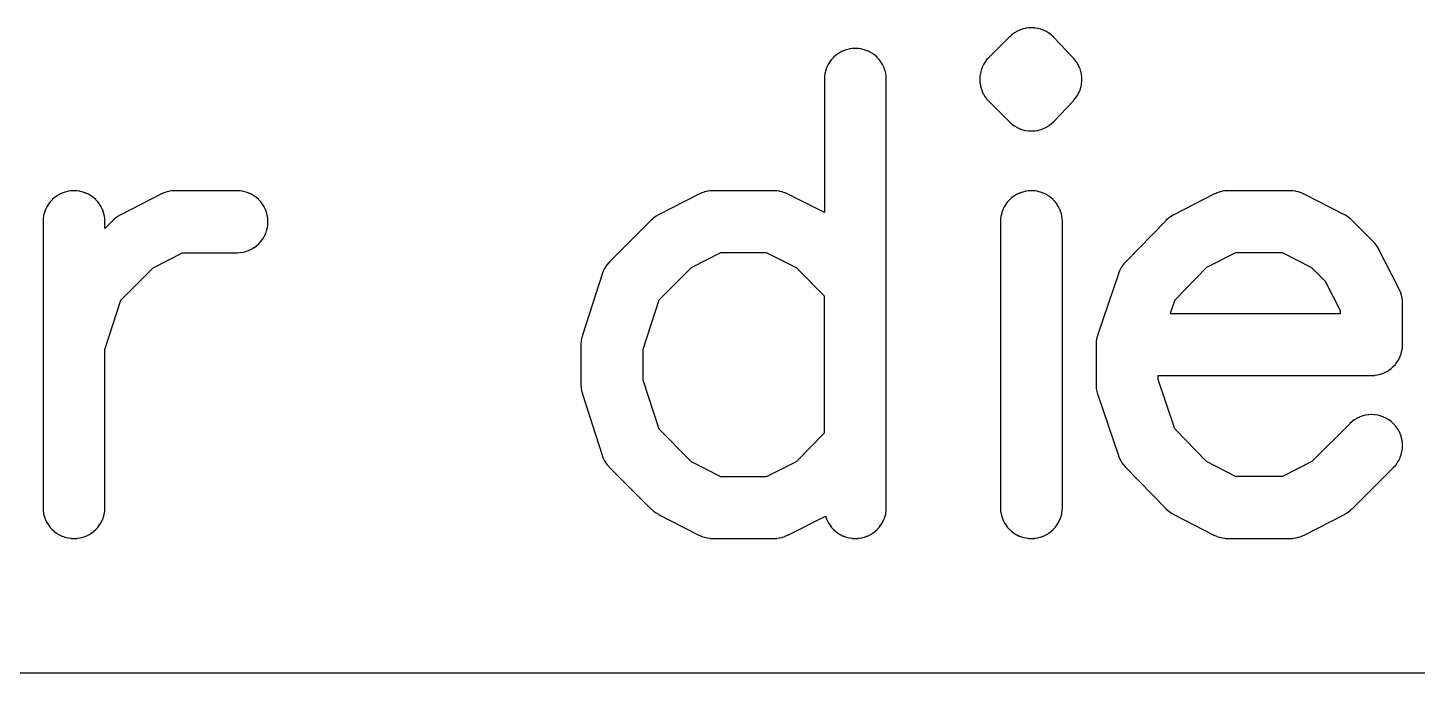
# Model space of a CAD drawing. Header units: inches. Extents: x -0.5 to 10, y -2.4 to 3.9.
# Drawn here: x 2.1384 to 2.2663, y -1.9484 to -1.8889 of the extents above; entities that cross this region are included whole.
import ezdxf

# ---------------------------------------------------------------- set-up
doc = ezdxf.new("R2010")
doc.units = ezdxf.units.IN

msp = doc.modelspace()

# ---------------------------------------------------------------- linework, layer by layer
for points in [[(2.226875, -1.891695), (2.226875, -1.891695), (2.226868, -1.891703), (2.226713, -1.891873), (2.226698, -1.89189), (2.226682, -1.891911), (2.226544, -1.892097), (2.226532, -1.892114), (2.226517, -1.892137), (2.226399, -1.892335), (2.226387, -1.892356), (2.226375, -1.892378), (2.226277, -1.892587), (2.226267, -1.892608), (2.226258, -1.892632), (2.22618, -1.892849), (2.226173, -1.89287), (2.226166, -1.892896), (2.22611, -1.89312), (2.226104, -1.893145), (2.226101, -1.893168), (2.226067, -1.893396), (2.226064, -1.893419), (2.226062, -1.893445), (2.226051, -1.893675), (2.22605, -1.8937), (2.226051, -1.893725), (2.226062, -1.893955), (2.226064, -1.893981), (2.226067, -1.894004), (2.226101, -1.894232), (2.226104, -1.894255), (2.22611, -1.89428), (2.226166, -1.894504), (2.226173, -1.89453), (2.22618, -1.894551), (2.226258, -1.894768), (2.226267, -1.894792), (2.226277, -1.894813), (2.226375, -1.895022), (2.226387, -1.895044), (2.226399, -1.895065), (2.226517, -1.895263), (2.226532, -1.895286), (2.226544, -1.895303), (2.226682, -1.895489), (2.226698, -1.89551), (2.226713, -1.895527), (2.226868, -1.895697), (2.226875, -1.895705), (2.226885, -1.895715), (2.228785, -1.897615), (2.228795, -1.897625), (2.228803, -1.897632), (2.228977, -1.89779), (2.228996, -1.897806), (2.229015, -1.897821), (2.229204, -1.897961), (2.229225, -1.897975), (2.229246, -1.897988), (2.229447, -1.898108), (2.229467, -1.898119), (2.229492, -1.898131), (2.229704, -1.89823), (2.229729, -1.898241), (2.229751, -1.898249), (2.229972, -1.898327), (2.229997, -1.898334), (2.229997, -1.898334), (2.23002, -1.898341), (2.230248, -1.898395), (2.230275, -1.898401), (2.230297, -1.898405), (2.230529, -1.898437), (2.230557, -1.89844), (2.230557, -1.89844), (2.230579, -1.898441), (2.230814, -1.898449), (2.230842, -1.89845), (2.230842, -1.89845), (2.230863, -1.898449), (2.231098, -1.898434), (2.231126, -1.898431), (2.231147, -1.898428), (2.231379, -1.89839), (2.231402, -1.898386), (2.231402, -1.898386), (2.231427, -1.89838), (2.231654, -1.898319), (2.231674, -1.898313), (2.231701, -1.898303), (2.231921, -1.89822), (2.231942, -1.898211), (2.231942, -1.898211), (2.231966, -1.8982), (2.232176, -1.898095), (2.232198, -1.898083), (2.23222, -1.898071), (2.232418, -1.897945), (2.232443, -1.897929), (2.232459, -1.897917), (2.232644, -1.897772), (2.232664, -1.897756), (2.232682, -1.89774), (2.232851, -1.897578), (2.232855, -1.897575), (2.232869, -1.89756), (2.234669, -1.89566), (2.234684, -1.895644), (2.234686, -1.895641), (2.23484, -1.895461), (2.234856, -1.895442), (2.234856, -1.895442), (2.234871, -1.895421), (2.235007, -1.895226), (2.235018, -1.895209), (2.235018, -1.895209), (2.235033, -1.895183), (2.235148, -1.894975), (2.235159, -1.894954), (2.235159, -1.894954), (2.235171, -1.89493), (2.235264, -1.894711), (2.235274, -1.894687), (2.235274, -1.894687), (2.235282, -1.894664), (2.235352, -1.894437), (2.23536, -1.894411), (2.23536, -1.894411), (2.235365, -1.894388), (2.235413, -1.894156), (2.235417, -1.894129), (2.235417, -1.894129), (2.23542, -1.894106), (2.235444, -1.893869), (2.235446, -1.893843), (2.235446, -1.893843), (2.235447, -1.893819), (2.235447, -1.893581), (2.235446, -1.893557), (2.235446, -1.893557), (2.235444, -1.893531), (2.23542, -1.893294), (2.235417, -1.893271), (2.235417, -1.893271), (2.235413, -1.893244), (2.235365, -1.893012), (2.23536, -1.892989), (2.23536, -1.892989), (2.235352, -1.892963), (2.235282, -1.892736), (2.235274, -1.892713), (2.235274, -1.892713), (2.235264, -1.892689), (2.235171, -1.89247), (2.235159, -1.892446), (2.235159, -1.892446), (2.235148, -1.892425), (2.235033, -1.892217), (2.235018, -1.892191), (2.235018, -1.892191), (2.235007, -1.892174), (2.234871, -1.891979), (2.234856, -1.891958), (2.234856, -1.891958), (2.23484, -1.891939), (2.234686, -1.891759), (2.234684, -1.891756), (2.234669, -1.89174), (2.232869, -1.88984), (2.232855, -1.889825), (2.232851, -1.889822), (2.232682, -1.88966), (2.232664, -1.889644), (2.232644, -1.889628), (2.232459, -1.889483), (2.232443, -1.889471), (2.232418, -1.889455), (2.23222, -1.889329), (2.232198, -1.889317), (2.232176, -1.889305), (2.231966, -1.8892), (2.231942, -1.889189), (2.231942, -1.889189), (2.231921, -1.88918), (2.231701, -1.889097), (2.231674, -1.889087), (2.231654, -1.889081), (2.231427, -1.88902), (2.231402, -1.889014), (2.231402, -1.889014), (2.231379, -1.88901), (2.231147, -1.888972), (2.231126, -1.888969), (2.231098, -1.888966), (2.230863, -1.888951), (2.230842, -1.88895), (2.230842, -1.88895), (2.230814, -1.888951), (2.230579, -1.888959), (2.230557, -1.88896), (2.230557, -1.88896), (2.230529, -1.888963), (2.230297, -1.888995), (2.230275, -1.888999), (2.230248, -1.889005), (2.23002, -1.889059), (2.229997, -1.889066), (2.229997, -1.889066), (2.229972, -1.889073), (2.229751, -1.889151), (2.229729, -1.889159), (2.229704, -1.88917), (2.229492, -1.889269), (2.229467, -1.889281), (2.229447, -1.889292), (2.229246, -1.889412), (2.229225, -1.889425), (2.229204, -1.889439), (2.229015, -1.889579), (2.228996, -1.889594), (2.228977, -1.88961), (2.228803, -1.889768), (2.228795, -1.889775), (2.228785, -1.889785), (2.226885, -1.891685)], [(2.21175, -1.905939), (2.208375, -1.904251), (2.208366, -1.904247), (2.208354, -1.904241), (2.208154, -1.904153), (2.208136, -1.904145), (2.208111, -1.904136), (2.207905, -1.904066), (2.207886, -1.90406), (2.20786, -1.904054), (2.207648, -1.904004), (2.207625, -1.903999), (2.207603, -1.903995), (2.207387, -1.903965), (2.207366, -1.903962), (2.207341, -1.903961), (2.207123, -1.903951), (2.207111, -1.90395), (2.2071, -1.90395), (2.2015, -1.90395), (2.201489, -1.90395), (2.201476, -1.903951), (2.201254, -1.903961), (2.20123, -1.903963), (2.201206, -1.903966), (2.200986, -1.903997), (2.200962, -1.904001), (2.200939, -1.904006), (2.200723, -1.904059), (2.200703, -1.904064), (2.200677, -1.904072), (2.200466, -1.904145), (2.200442, -1.904154), (2.200422, -1.904162), (2.200219, -1.904254), (2.200216, -1.904256), (2.200198, -1.904265), (2.196498, -1.906165), (2.196484, -1.906172), (2.196475, -1.906177), (2.196265, -1.906299), (2.196242, -1.906314), (2.196242, -1.906314), (2.196221, -1.906328), (2.196025, -1.906471), (2.196006, -1.906485), (2.196006, -1.906485), (2.195984, -1.906504), (2.195804, -1.906667), (2.1958, -1.906671), (2.195785, -1.906685), (2.191985, -1.910485), (2.191969, -1.910501), (2.191968, -1.910502), (2.191818, -1.910667), (2.191805, -1.910683), (2.191788, -1.910703), (2.191655, -1.910882), (2.191641, -1.910901), (2.191628, -1.910921), (2.191512, -1.911111), (2.191499, -1.911133), (2.191489, -1.911153), (2.191391, -1.911353), (2.191383, -1.911372), (2.191373, -1.911397), (2.191295, -1.911605), (2.191292, -1.911613), (2.191287, -1.911628), (2.189487, -1.917228), (2.189485, -1.917235), (2.189479, -1.917253), (2.189417, -1.917488), (2.189411, -1.917514), (2.189411, -1.917514), (2.189406, -1.917539), (2.189369, -1.917779), (2.189365, -1.917804), (2.189365, -1.917804), (2.189363, -1.917831), (2.189351, -1.918074), (2.18935, -1.91809), (2.18935, -1.9181), (2.18935, -1.9218), (2.18935, -1.92181), (2.189351, -1.921826), (2.189363, -1.922069), (2.189365, -1.922096), (2.189365, -1.922096), (2.189369, -1.922121), (2.189406, -1.922361), (2.189411, -1.922386), (2.189411, -1.922386), (2.189417, -1.922412), (2.189479, -1.922647), (2.189485, -1.922665), (2.189487, -1.922672), (2.191287, -1.928272), (2.191292, -1.928287), (2.191295, -1.928295), (2.191373, -1.928503), (2.191383, -1.928528), (2.191391, -1.928547), (2.191489, -1.928747), (2.191499, -1.928767), (2.191512, -1.928789), (2.191628, -1.928979), (2.191641, -1.928999), (2.191655, -1.929018), (2.191788, -1.929197), (2.191805, -1.929217), (2.191818, -1.929233), (2.191968, -1.929398), (2.191969, -1.929399), (2.191985, -1.929415), (2.195785, -1.933215), (2.1958, -1.933229), (2.195804, -1.933233), (2.195984, -1.933396), (2.196006, -1.933415), (2.196006, -1.933415), (2.196025, -1.933429), (2.196221, -1.933572), (2.196242, -1.933586), (2.196242, -1.933586), (2.196265, -1.933601), (2.196475, -1.933723), (2.196484, -1.933728), (2.196498, -1.933735), (2.200198, -1.935635), (2.200216, -1.935644), (2.200219, -1.935646), (2.200422, -1.935738), (2.200442, -1.935746), (2.200466, -1.935755), (2.200677, -1.935828), (2.200703, -1.935836), (2.200723, -1.935841), (2.200939, -1.935894), (2.200962, -1.935899), (2.200986, -1.935903), (2.201206, -1.935934), (2.20123, -1.935937), (2.201254, -1.935939), (2.201476, -1.935949), (2.201489, -1.93595), (2.2015, -1.93595), (2.2071, -1.93595), (2.207111, -1.93595), (2.207123, -1.935949), (2.207341, -1.935939), (2.207366, -1.935938), (2.207387, -1.935935), (2.207603, -1.935905), (2.207625, -1.935901), (2.207648, -1.935896), (2.20786, -1.935846), (2.207886, -1.93584), (2.207905, -1.935834), (2.208111, -1.935764), (2.208136, -1.935755), (2.208154, -1.935747), (2.208354, -1.935659), (2.208366, -1.935653), (2.208375, -1.935649), (2.211866, -1.933903), (2.211866, -1.933904), (2.211873, -1.93393), (2.21188, -1.933951), (2.211958, -1.934168), (2.211967, -1.934192), (2.211977, -1.934213), (2.212075, -1.934422), (2.212087, -1.934444), (2.212099, -1.934465), (2.212217, -1.934663), (2.212232, -1.934686), (2.212244, -1.934703), (2.212382, -1.934889), (2.212398, -1.93491), (2.212413, -1.934927), (2.212568, -1.935097), (2.212585, -1.935115), (2.212603, -1.935132), (2.212773, -1.935287), (2.21279, -1.935302), (2.212811, -1.935318), (2.212997, -1.935456), (2.213014, -1.935468), (2.213037, -1.935483), (2.213235, -1.935601), (2.213256, -1.935613), (2.213278, -1.935625), (2.213487, -1.935723), (2.213508, -1.935733), (2.213532, -1.935742), (2.213749, -1.93582), (2.21377, -1.935827), (2.213796, -1.935834), (2.21402, -1.93589), (2.214045, -1.935896), (2.214068, -1.935899), (2.214296, -1.935933), (2.214319, -1.935936), (2.214345, -1.935938), (2.214575, -1.935949), (2.2146, -1.93595), (2.214625, -1.935949), (2.214855, -1.935938), (2.214881, -1.935936), (2.214904, -1.935933), (2.215132, -1.935899), (2.215155, -1.935896), (2.21518, -1.93589), (2.215404, -1.935834), (2.21543, -1.935827), (2.215451, -1.93582), (2.215668, -1.935742), (2.215692, -1.935733), (2.215713, -1.935723), (2.215922, -1.935625), (2.215944, -1.935613), (2.215965, -1.935601), (2.216163, -1.935483), (2.216186, -1.935468), (2.216203, -1.935456), (2.216389, -1.935318), (2.21641, -1.935302), (2.216427, -1.935287), (2.216597, -1.935132), (2.216615, -1.935115), (2.216632, -1.935097), (2.216787, -1.934927), (2.216802, -1.93491), (2.216818, -1.934889), (2.216956, -1.934703), (2.216968, -1.934686), (2.216983, -1.934663), (2.217101, -1.934465), (2.217113, -1.934444), (2.217125, -1.934422), (2.217223, -1.934213), (2.217233, -1.934192), (2.217242, -1.934168), (2.21732, -1.933951), (2.217327, -1.93393), (2.217334, -1.933904), (2.21739, -1.93368), (2.217396, -1.933655), (2.217399, -1.933632), (2.217433, -1.933404), (2.217436, -1.933381), (2.217438, -1.933355), (2.217449, -1.933125), (2.21745, -1.93311), (2.21745, -1.9331), (2.21745, -1.8937), (2.21745, -1.89369), (2.217449, -1.893675), (2.217438, -1.893445), (2.217436, -1.893419), (2.217433, -1.893396), (2.217399, -1.893168), (2.217396, -1.893145), (2.21739, -1.89312), (2.217334, -1.892896), (2.217327, -1.89287), (2.21732, -1.892849), (2.217242, -1.892632), (2.217233, -1.892608), (2.217223, -1.892587), (2.217125, -1.892378), (2.217113, -1.892356), (2.217101, -1.892335), (2.216983, -1.892137), (2.216968, -1.892114), (2.216956, -1.892097), (2.216818, -1.891911), (2.216802, -1.89189), (2.216787, -1.891873), (2.216632, -1.891703), (2.216615, -1.891685), (2.216597, -1.891668), (2.216427, -1.891513), (2.21641, -1.891498), (2.216389, -1.891482), (2.216203, -1.891344), (2.216186, -1.891332), (2.216163, -1.891317), (2.215965, -1.891199), (2.215944, -1.891187), (2.215922, -1.891175), (2.215713, -1.891077), (2.215692, -1.891067), (2.215668, -1.891058), (2.215451, -1.89098), (2.21543, -1.890973), (2.215404, -1.890966), (2.21518, -1.89091), (2.215155, -1.890904), (2.215132, -1.890901), (2.214904, -1.890867), (2.214881, -1.890864), (2.214855, -1.890862), (2.214625, -1.890851), (2.2146, -1.89085), (2.214575, -1.890851), (2.214345, -1.890862), (2.214319, -1.890864), (2.214296, -1.890867), (2.214068, -1.890901), (2.214045, -1.890904), (2.21402, -1.89091), (2.213796, -1.890966), (2.21377, -1.890973), (2.213749, -1.89098), (2.213532, -1.891058), (2.213508, -1.891067), (2.213487, -1.891077), (2.213278, -1.891175), (2.213256, -1.891187), (2.213235, -1.891199), (2.213037, -1.891317), (2.213014, -1.891332), (2.212997, -1.891344), (2.212811, -1.891482), (2.21279, -1.891498), (2.212773, -1.891513), (2.212603, -1.891668), (2.212585, -1.891685), (2.212568, -1.891703), (2.212413, -1.891873), (2.212398, -1.89189), (2.212382, -1.891911), (2.212244, -1.892097), (2.212232, -1.892114), (2.212217, -1.892137), (2.212099, -1.892335), (2.212087, -1.892356), (2.212075, -1.892378), (2.211977, -1.892587), (2.211967, -1.892608), (2.211958, -1.892632), (2.21188, -1.892849), (2.211873, -1.89287), (2.211866, -1.892896), (2.21181, -1.89312), (2.211804, -1.893145), (2.211801, -1.893168), (2.211767, -1.893396), (2.211764, -1.893419), (2.211762, -1.893445), (2.211751, -1.893675), (2.21175, -1.89369), (2.21175, -1.8937)], [(2.14555, -1.918547), (2.147002, -1.914028), (2.149999, -1.911031), (2.152689, -1.90965), (2.1577, -1.90965), (2.15771, -1.90965), (2.157725, -1.909649), (2.157955, -1.909638), (2.157981, -1.909636), (2.158004, -1.909633), (2.158232, -1.909599), (2.158255, -1.909596), (2.15828, -1.90959), (2.158504, -1.909534), (2.15853, -1.909527), (2.158551, -1.90952), (2.158768, -1.909442), (2.158792, -1.909433), (2.158813, -1.909423), (2.159022, -1.909325), (2.159044, -1.909313), (2.159065, -1.909301), (2.159263, -1.909183), (2.159286, -1.909168), (2.159303, -1.909156), (2.159489, -1.909018), (2.15951, -1.909002), (2.159527, -1.908987), (2.159697, -1.908832), (2.159715, -1.908815), (2.159732, -1.908797), (2.159887, -1.908627), (2.159902, -1.90861), (2.159918, -1.908589), (2.160056, -1.908403), (2.160068, -1.908386), (2.160083, -1.908363), (2.160201, -1.908165), (2.160213, -1.908144), (2.160225, -1.908122), (2.160323, -1.907913), (2.160333, -1.907892), (2.160342, -1.907868), (2.16042, -1.907651), (2.160427, -1.90763), (2.160434, -1.907604), (2.16049, -1.90738), (2.160496, -1.907355), (2.160499, -1.907332), (2.160533, -1.907104), (2.160536, -1.907081), (2.160538, -1.907055), (2.160549, -1.906825), (2.16055, -1.9068), (2.160549, -1.906775), (2.160538, -1.906545), (2.160536, -1.906519), (2.160533, -1.906496), (2.160499, -1.906268), (2.160496, -1.906245), (2.16049, -1.90622), (2.160434, -1.905996), (2.160427, -1.90597), (2.16042, -1.905949), (2.160342, -1.905732), (2.160333, -1.905708), (2.160323, -1.905687), (2.160225, -1.905478), (2.160213, -1.905456), (2.160201, -1.905435), (2.160083, -1.905237), (2.160068, -1.905214), (2.160056, -1.905197), (2.159918, -1.905011), (2.159902, -1.90499), (2.159887, -1.904973), (2.159732, -1.904803), (2.159715, -1.904785), (2.159697, -1.904768), (2.159527, -1.904613), (2.15951, -1.904598), (2.159489, -1.904582), (2.159303, -1.904444), (2.159286, -1.904432), (2.159263, -1.904417), (2.159065, -1.904299), (2.159044, -1.904287), (2.159022, -1.904275), (2.158813, -1.904177), (2.158792, -1.904167), (2.158768, -1.904158), (2.158551, -1.90408), (2.15853, -1.904073), (2.158504, -1.904066), (2.15828, -1.90401), (2.158255, -1.904004), (2.158232, -1.904001), (2.158004, -1.903967), (2.157981, -1.903964), (2.157955, -1.903962), (2.157725, -1.903951), (2.15771, -1.90395), (2.1577, -1.90395), (2.152, -1.90395), (2.151989, -1.90395), (2.151976, -1.903951), (2.151754, -1.903961), (2.15173, -1.903963), (2.151706, -1.903966), (2.151486, -1.903997), (2.151462, -1.904001), (2.151439, -1.904006), (2.151223, -1.904059), (2.151203, -1.904064), (2.151177, -1.904072), (2.150966, -1.904145), (2.150942, -1.904154), (2.150922, -1.904162), (2.150719, -1.904254), (2.150716, -1.904256), (2.150698, -1.904265), (2.146998, -1.906165), (2.146984, -1.906172), (2.146975, -1.906177), (2.146765, -1.906299), (2.146742, -1.906314), (2.146742, -1.906314), (2.146721, -1.906328), (2.146525, -1.906471), (2.146506, -1.906485), (2.146506, -1.906485), (2.146484, -1.906504), (2.146304, -1.906667), (2.1463, -1.906671), (2.146285, -1.906685), (2.14555, -1.907419), (2.14555, -1.9068), (2.14555, -1.90679), (2.145549, -1.906775), (2.145538, -1.906545), (2.145536, -1.906519), (2.145533, -1.906496), (2.145499, -1.906268), (2.145496, -1.906245), (2.14549, -1.90622), (2.145434, -1.905996), (2.145427, -1.90597), (2.14542, -1.905949), (2.145342, -1.905732), (2.145333, -1.905708), (2.145323, -1.905687), (2.145225, -1.905478), (2.145213, -1.905456), (2.145201, -1.905435), (2.145083, -1.905237), (2.145068, -1.905214), (2.145056, -1.905197), (2.144918, -1.905011), (2.144902, -1.90499), (2.144887, -1.904973), (2.144732, -1.904803), (2.144715, -1.904785), (2.144697, -1.904768), (2.144527, -1.904613), (2.14451, -1.904598), (2.144489, -1.904582), (2.144303, -1.904444), (2.144286, -1.904432), (2.144263, -1.904417), (2.144065, -1.904299), (2.144044, -1.904287), (2.144022, -1.904275), (2.143813, -1.904177), (2.143792, -1.904167), (2.143768, -1.904158), (2.143551, -1.90408), (2.14353, -1.904073), (2.143504, -1.904066), (2.14328, -1.90401), (2.143255, -1.904004), (2.143232, -1.904001), (2.143004, -1.903967), (2.142981, -1.903964), (2.142955, -1.903962), (2.142725, -1.903951), (2.1427, -1.90395), (2.142675, -1.903951), (2.142445, -1.903962), (2.142419, -1.903964), (2.142396, -1.903967), (2.142168, -1.904001), (2.142145, -1.904004), (2.14212, -1.90401), (2.141896, -1.904066), (2.14187, -1.904073), (2.141849, -1.90408), (2.141632, -1.904158), (2.141608, -1.904167), (2.141587, -1.904177), (2.141378, -1.904275), (2.141356, -1.904287), (2.141335, -1.904299), (2.141137, -1.904417), (2.141114, -1.904432), (2.141097, -1.904444), (2.140911, -1.904582), (2.14089, -1.904598), (2.140873, -1.904613), (2.140703, -1.904768), (2.140685, -1.904785), (2.140668, -1.904803), (2.140513, -1.904973), (2.140498, -1.90499), (2.140482, -1.905011), (2.140344, -1.905197), (2.140332, -1.905214), (2.140317, -1.905237), (2.140199, -1.905435), (2.140187, -1.905456), (2.140175, -1.905478), (2.140077, -1.905687), (2.140067, -1.905708), (2.140058, -1.905732), (2.13998, -1.905949), (2.139973, -1.90597), (2.139966, -1.905996), (2.13991, -1.90622), (2.139904, -1.906245), (2.139901, -1.906268), (2.139867, -1.906496), (2.139864, -1.906519), (2.139862, -1.906545), (2.139851, -1.906775), (2.13985, -1.90679), (2.13985, -1.9068), (2.13985, -1.9331), (2.13985, -1.93311), (2.139851, -1.933125), (2.139862, -1.933355), (2.139864, -1.933381), (2.139867, -1.933404), (2.139901, -1.933632), (2.139904, -1.933655), (2.13991, -1.93368), (2.139966, -1.933904), (2.139973, -1.93393), (2.13998, -1.933951), (2.140058, -1.934168), (2.140067, -1.934192), (2.140077, -1.934213), (2.140175, -1.934422), (2.140187, -1.934444), (2.140199, -1.934465), (2.140317, -1.934663), (2.140332, -1.934686), (2.140344, -1.934703), (2.140482, -1.934889), (2.140498, -1.93491), (2.140513, -1.934927), (2.140668, -1.935097), (2.140685, -1.935115), (2.140703, -1.935132), (2.140873, -1.935287), (2.14089, -1.935302), (2.140911, -1.935318), (2.141097, -1.935456), (2.141114, -1.935468), (2.141137, -1.935483), (2.141335, -1.935601), (2.141356, -1.935613), (2.141378, -1.935625), (2.141587, -1.935723), (2.141608, -1.935733), (2.141632, -1.935742), (2.141849, -1.93582), (2.14187, -1.935827), (2.141896, -1.935834), (2.14212, -1.93589), (2.142145, -1.935896), (2.142168, -1.935899), (2.142396, -1.935933), (2.142419, -1.935936), (2.142445, -1.935938), (2.142675, -1.935949), (2.1427, -1.93595), (2.142725, -1.935949), (2.142955, -1.935938), (2.142981, -1.935936), (2.143004, -1.935933), (2.143232, -1.935899), (2.143255, -1.935896), (2.14328, -1.93589), (2.143504, -1.935834), (2.14353, -1.935827), (2.143551, -1.93582), (2.143768, -1.935742), (2.143792, -1.935733), (2.143813, -1.935723), (2.144022, -1.935625), (2.144044, -1.935613), (2.144065, -1.935601), (2.144263, -1.935483), (2.144286, -1.935468), (2.144303, -1.935456), (2.144489, -1.935318), (2.14451, -1.935302), (2.144527, -1.935287), (2.144697, -1.935132), (2.144715, -1.935115), (2.144732, -1.935097), (2.144887, -1.934927), (2.144902, -1.93491), (2.144918, -1.934889), (2.145056, -1.934703), (2.145068, -1.934686), (2.145083, -1.934663), (2.145201, -1.934465), (2.145213, -1.934444), (2.145225, -1.934422), (2.145323, -1.934213), (2.145333, -1.934192), (2.145342, -1.934168), (2.14542, -1.933951), (2.145427, -1.93393), (2.145434, -1.933904), (2.14549, -1.93368), (2.145496, -1.933655), (2.145499, -1.933632), (2.145533, -1.933404), (2.145536, -1.933381), (2.145538, -1.933355), (2.145549, -1.933125), (2.14555, -1.93311), (2.14555, -1.9331)], [(2.23365, -1.93311), (2.23365, -1.93311), (2.23365, -1.9331), (2.23365, -1.9068), (2.23365, -1.90679), (2.233649, -1.906775), (2.233638, -1.906545), (2.233636, -1.906519), (2.233633, -1.906496), (2.233599, -1.906268), (2.233596, -1.906245), (2.23359, -1.90622), (2.233534, -1.905996), (2.233527, -1.90597), (2.23352, -1.905949), (2.233442, -1.905732), (2.233433, -1.905708), (2.233423, -1.905687), (2.233325, -1.905478), (2.233313, -1.905456), (2.233301, -1.905435), (2.233183, -1.905237), (2.233168, -1.905214), (2.233156, -1.905197), (2.233018, -1.905011), (2.233002, -1.90499), (2.232987, -1.904973), (2.232832, -1.904803), (2.232815, -1.904785), (2.232797, -1.904768), (2.232627, -1.904613), (2.23261, -1.904598), (2.232589, -1.904582), (2.232403, -1.904444), (2.232386, -1.904432), (2.232363, -1.904417), (2.232165, -1.904299), (2.232144, -1.904287), (2.232122, -1.904275), (2.231913, -1.904177), (2.231892, -1.904167), (2.231868, -1.904158), (2.231651, -1.90408), (2.23163, -1.904073), (2.231604, -1.904066), (2.23138, -1.90401), (2.231355, -1.904004), (2.231332, -1.904001), (2.231104, -1.903967), (2.231081, -1.903964), (2.231055, -1.903962), (2.230825, -1.903951), (2.2308, -1.90395), (2.230775, -1.903951), (2.230545, -1.903962), (2.230519, -1.903964), (2.230496, -1.903967), (2.230268, -1.904001), (2.230245, -1.904004), (2.23022, -1.90401), (2.229996, -1.904066), (2.22997, -1.904073), (2.229949, -1.90408), (2.229732, -1.904158), (2.229708, -1.904167), (2.229687, -1.904177), (2.229478, -1.904275), (2.229456, -1.904287), (2.229435, -1.904299), (2.229237, -1.904417), (2.229214, -1.904432), (2.229197, -1.904444), (2.229011, -1.904582), (2.22899, -1.904598), (2.228973, -1.904613), (2.228803, -1.904768), (2.228785, -1.904785), (2.228768, -1.904803), (2.228613, -1.904973), (2.228598, -1.90499), (2.228582, -1.905011), (2.228444, -1.905197), (2.228432, -1.905214), (2.228417, -1.905237), (2.228299, -1.905435), (2.228287, -1.905456), (2.228275, -1.905478), (2.228177, -1.905687), (2.228167, -1.905708), (2.228158, -1.905732), (2.22808, -1.905949), (2.228073, -1.90597), (2.228066, -1.905996), (2.22801, -1.90622), (2.228004, -1.906245), (2.228001, -1.906268), (2.227967, -1.906496), (2.227964, -1.906519), (2.227962, -1.906545), (2.227951, -1.906775), (2.22795, -1.90679), (2.22795, -1.9068), (2.22795, -1.9331), (2.22795, -1.93311), (2.227951, -1.933125), (2.227962, -1.933355), (2.227964, -1.933381), (2.227967, -1.933404), (2.228001, -1.933632), (2.228004, -1.933655), (2.22801, -1.93368), (2.228066, -1.933904), (2.228073, -1.93393), (2.22808, -1.933951), (2.228158, -1.934168), (2.228167, -1.934192), (2.228177, -1.934213), (2.228275, -1.934422), (2.228287, -1.934444), (2.228299, -1.934465), (2.228417, -1.934663), (2.228432, -1.934686), (2.228444, -1.934703), (2.228582, -1.934889), (2.228598, -1.93491), (2.228613, -1.934927), (2.228768, -1.935097), (2.228785, -1.935115), (2.228803, -1.935132), (2.228973, -1.935287), (2.22899, -1.935302), (2.229011, -1.935318), (2.229197, -1.935456), (2.229214, -1.935468), (2.229237, -1.935483), (2.229435, -1.935601), (2.229456, -1.935613), (2.229478, -1.935625), (2.229687, -1.935723), (2.229708, -1.935733), (2.229732, -1.935742), (2.229949, -1.93582), (2.22997, -1.935827), (2.229996, -1.935834), (2.23022, -1.93589), (2.230245, -1.935896), (2.230268, -1.935899), (2.230496, -1.935933), (2.230519, -1.935936), (2.230545, -1.935938), (2.230775, -1.935949), (2.2308, -1.93595), (2.230825, -1.935949), (2.231055, -1.935938), (2.231081, -1.935936), (2.231104, -1.935933), (2.231332, -1.935899), (2.231355, -1.935896), (2.23138, -1.93589), (2.231604, -1.935834), (2.23163, -1.935827), (2.231651, -1.93582), (2.231868, -1.935742), (2.231892, -1.935733), (2.231913, -1.935723), (2.232122, -1.935625), (2.232144, -1.935613), (2.232165, -1.935601), (2.232363, -1.935483), (2.232386, -1.935468), (2.232403, -1.935456), (2.232589, -1.935318), (2.23261, -1.935302), (2.232627, -1.935287), (2.232797, -1.935132), (2.232815, -1.935115), (2.232832, -1.935097), (2.232987, -1.934927), (2.233002, -1.93491), (2.233018, -1.934889), (2.233156, -1.934703), (2.233168, -1.934686), (2.233183, -1.934663), (2.233301, -1.934465), (2.233313, -1.934444), (2.233325, -1.934422), (2.233423, -1.934213), (2.233433, -1.934192), (2.233442, -1.934168), (2.23352, -1.933951), (2.233527, -1.93393), (2.233534, -1.933904), (2.23359, -1.93368), (2.233596, -1.933655), (2.233599, -1.933632), (2.233633, -1.933404), (2.233636, -1.933381), (2.233638, -1.933355), (2.233649, -1.933125)], [(2.23675, -1.91809), (2.23675, -1.91809), (2.23675, -1.9181), (2.23675, -1.9218), (2.23675, -1.921809), (2.236751, -1.921827), (2.236765, -1.922083), (2.236767, -1.92211), (2.236767, -1.92211), (2.236771, -1.922137), (2.236812, -1.92239), (2.236818, -1.922419), (2.236818, -1.922419), (2.236824, -1.922443), (2.236893, -1.92269), (2.236897, -1.922702), (2.236901, -1.922716), (2.238801, -1.928316), (2.238807, -1.928333), (2.238809, -1.928337), (2.238885, -1.928531), (2.238894, -1.928553), (2.238903, -1.928572), (2.238996, -1.928759), (2.239006, -1.928779), (2.239017, -1.928798), (2.239126, -1.928977), (2.239137, -1.928994), (2.239151, -1.929013), (2.239276, -1.929181), (2.239289, -1.929198), (2.239304, -1.929216), (2.239443, -1.929372), (2.239452, -1.929381), (2.239458, -1.929388), (2.243158, -1.933188), (2.243167, -1.933198), (2.243177, -1.933207), (2.243364, -1.933379), (2.243386, -1.933398), (2.243386, -1.933398), (2.243406, -1.933414), (2.24361, -1.933565), (2.243633, -1.933581), (2.243633, -1.933581), (2.243655, -1.933594), (2.243874, -1.933722), (2.243884, -1.933728), (2.243898, -1.933735), (2.247598, -1.935635), (2.247616, -1.935644), (2.247619, -1.935646), (2.247822, -1.935738), (2.247842, -1.935746), (2.247866, -1.935755), (2.248077, -1.935828), (2.248103, -1.935836), (2.248123, -1.935841), (2.248339, -1.935894), (2.248362, -1.935899), (2.248386, -1.935903), (2.248606, -1.935934), (2.24863, -1.935937), (2.248654, -1.935939), (2.248876, -1.935949), (2.248889, -1.93595), (2.2489, -1.93595), (2.2546, -1.93595), (2.254611, -1.93595), (2.254624, -1.935949), (2.254846, -1.935939), (2.25487, -1.935937), (2.254894, -1.935934), (2.255114, -1.935903), (2.255138, -1.935899), (2.255161, -1.935894), (2.255377, -1.935841), (2.255397, -1.935836), (2.255423, -1.935828), (2.255634, -1.935755), (2.255658, -1.935746), (2.255678, -1.935738), (2.255881, -1.935646), (2.255884, -1.935644), (2.255902, -1.935635), (2.259602, -1.933735), (2.259616, -1.933728), (2.259625, -1.933723), (2.259835, -1.933601), (2.259858, -1.933586), (2.259858, -1.933586), (2.259879, -1.933572), (2.260075, -1.933429), (2.260094, -1.933415), (2.260094, -1.933415), (2.260116, -1.933396), (2.260296, -1.933233), (2.2603, -1.933229), (2.260315, -1.933215), (2.264115, -1.929415), (2.264125, -1.929405), (2.264132, -1.929397), (2.264287, -1.929227), (2.264302, -1.92921), (2.264318, -1.929189), (2.264456, -1.929003), (2.264468, -1.928986), (2.264483, -1.928963), (2.264601, -1.928765), (2.264613, -1.928744), (2.264625, -1.928722), (2.264723, -1.928513), (2.264733, -1.928492), (2.264742, -1.928468), (2.26482, -1.928251), (2.264827, -1.92823), (2.264834, -1.928204), (2.26489, -1.92798), (2.264896, -1.927955), (2.264899, -1.927932), (2.264933, -1.927704), (2.264936, -1.927681), (2.264938, -1.927655), (2.264949, -1.927425), (2.26495, -1.9274), (2.264949, -1.927375), (2.264938, -1.927145), (2.264936, -1.927119), (2.264933, -1.927096), (2.264899, -1.926868), (2.264896, -1.926845), (2.26489, -1.92682), (2.264834, -1.926596), (2.264827, -1.92657), (2.26482, -1.926549), (2.264742, -1.926332), (2.264733, -1.926308), (2.264723, -1.926287), (2.264625, -1.926078), (2.264613, -1.926056), (2.264601, -1.926035), (2.264483, -1.925837), (2.264468, -1.925814), (2.264456, -1.925797), (2.264318, -1.925611), (2.264302, -1.92559), (2.264287, -1.925573), (2.264132, -1.925403), (2.264115, -1.925385), (2.264097, -1.925368), (2.263927, -1.925213), (2.26391, -1.925198), (2.263889, -1.925182), (2.263703, -1.925044), (2.263686, -1.925032), (2.263663, -1.925017), (2.263465, -1.924899), (2.263444, -1.924887), (2.263422, -1.924875), (2.263213, -1.924777), (2.263192, -1.924767), (2.263168, -1.924758), (2.262951, -1.92468), (2.26293, -1.924673), (2.262904, -1.924666), (2.26268, -1.92461), (2.262655, -1.924604), (2.262632, -1.924601), (2.262404, -1.924567), (2.262381, -1.924564), (2.262355, -1.924562), (2.262125, -1.924551), (2.2621, -1.92455), (2.262075, -1.924551), (2.261845, -1.924562), (2.261819, -1.924564), (2.261796, -1.924567), (2.261568, -1.924601), (2.261545, -1.924604), (2.26152, -1.92461), (2.261296, -1.924666), (2.26127, -1.924673), (2.261249, -1.92468), (2.261032, -1.924758), (2.261008, -1.924767), (2.260987, -1.924777), (2.260778, -1.924875), (2.260756, -1.924887), (2.260735, -1.924899), (2.260537, -1.925017), (2.260514, -1.925032), (2.260497, -1.925044), (2.260311, -1.925182), (2.26029, -1.925198), (2.260273, -1.925213), (2.260103, -1.925368), (2.260095, -1.925375), (2.260085, -1.925385), (2.256601, -1.928869), (2.253911, -1.93025), (2.249589, -1.93025), (2.246917, -1.928878), (2.243992, -1.925874), (2.24245, -1.92133), (2.24245, -1.92095), (2.2621, -1.92095), (2.26211, -1.92095), (2.262125, -1.920949), (2.262355, -1.920938), (2.262381, -1.920936), (2.262404, -1.920933), (2.262632, -1.920899), (2.262655, -1.920896), (2.26268, -1.92089), (2.262904, -1.920834), (2.26293, -1.920827), (2.262951, -1.92082), (2.263168, -1.920742), (2.263192, -1.920733), (2.263213, -1.920723), (2.263422, -1.920625), (2.263444, -1.920613), (2.263465, -1.920601), (2.263663, -1.920483), (2.263686, -1.920468), (2.263703, -1.920456), (2.263889, -1.920318), (2.26391, -1.920302), (2.263927, -1.920287), (2.264097, -1.920132), (2.264115, -1.920115), (2.264132, -1.920097), (2.264287, -1.919927), (2.264302, -1.91991), (2.264318, -1.919889), (2.264456, -1.919703), (2.264468, -1.919686), (2.264483, -1.919663), (2.264601, -1.919465), (2.264613, -1.919444), (2.264625, -1.919422), (2.264723, -1.919213), (2.264733, -1.919192), (2.264742, -1.919168), (2.26482, -1.918951), (2.264827, -1.91893), (2.264834, -1.918904), (2.26489, -1.91868), (2.264896, -1.918655), (2.264899, -1.918632), (2.264933, -1.918404), (2.264936, -1.918381), (2.264938, -1.918355), (2.264949, -1.918125), (2.26495, -1.91811), (2.26495, -1.9181), (2.26495, -1.9143), (2.26495, -1.914289), (2.264949, -1.914276), (2.264939, -1.914054), (2.264937, -1.91403), (2.264934, -1.914006), (2.264903, -1.913786), (2.264899, -1.913762), (2.264894, -1.913739), (2.264841, -1.913523), (2.264836, -1.913503), (2.264828, -1.913477), (2.264755, -1.913266), (2.264746, -1.913242), (2.264738, -1.913222), (2.264646, -1.913019), (2.264644, -1.913016), (2.264635, -1.912998), (2.262735, -1.909298), (2.262728, -1.909284), (2.262723, -1.909275), (2.262601, -1.909065), (2.262586, -1.909042), (2.262586, -1.909042), (2.262572, -1.909021), (2.262429, -1.908825), (2.262415, -1.908806), (2.262415, -1.908806), (2.262396, -1.908784), (2.262233, -1.908604), (2.262229, -1.9086), (2.262215, -1.908585), (2.260315, -1.906685), (2.2603, -1.906671), (2.260296, -1.906667), (2.260116, -1.906504), (2.260094, -1.906485), (2.260094, -1.906485), (2.260075, -1.906471), (2.259879, -1.906328), (2.259858, -1.906314), (2.259858, -1.906314), (2.259835, -1.906299), (2.259625, -1.906177), (2.259616, -1.906172), (2.259602, -1.906165), (2.255902, -1.904265), (2.255884, -1.904256), (2.255881, -1.904254), (2.255678, -1.904162), (2.255658, -1.904154), (2.255634, -1.904145), (2.255423, -1.904072), (2.255397, -1.904064), (2.255377, -1.904059), (2.255161, -1.904006), (2.255138, -1.904001), (2.255114, -1.903997), (2.254894, -1.903966), (2.25487, -1.903963), (2.254846, -1.903961), (2.254624, -1.903951), (2.254611, -1.90395), (2.2546, -1.90395), (2.2489, -1.90395), (2.248889, -1.90395), (2.248876, -1.903951), (2.248654, -1.903961), (2.24863, -1.903963), (2.248606, -1.903966), (2.248386, -1.903997), (2.248362, -1.904001), (2.248339, -1.904006), (2.248123, -1.904059), (2.248103, -1.904064), (2.248077, -1.904072), (2.247866, -1.904145), (2.247842, -1.904154), (2.247822, -1.904162), (2.247619, -1.904254), (2.247616, -1.904256), (2.247598, -1.904265), (2.243898, -1.906165), (2.243884, -1.906172), (2.243874, -1.906178), (2.243655, -1.906306), (2.243633, -1.906319), (2.243633, -1.906319), (2.24361, -1.906335), (2.243406, -1.906486), (2.243386, -1.906502), (2.243386, -1.906502), (2.243364, -1.906521), (2.243177, -1.906693), (2.243167, -1.906702), (2.243158, -1.906712), (2.239458, -1.910512), (2.239452, -1.910519), (2.239443, -1.910528), (2.239304, -1.910684), (2.239289, -1.910702), (2.239276, -1.910719), (2.239151, -1.910887), (2.239137, -1.910906), (2.239126, -1.910923), (2.239017, -1.911102), (2.239006, -1.911121), (2.238996, -1.911141), (2.238903, -1.911328), (2.238894, -1.911347), (2.238885, -1.911369), (2.238809, -1.911563), (2.238807, -1.911567), (2.238801, -1.911584), (2.236901, -1.917184), (2.236897, -1.917198), (2.236893, -1.91721), (2.236888, -1.917227), (2.23688, -1.917249), (2.236873, -1.91727), (2.236866, -1.917296), (2.236842, -1.917394), (2.236824, -1.917457), (2.236818, -1.917481), (2.236818, -1.917481), (2.236812, -1.91751), (2.236812, -1.917514), (2.23681, -1.91752), (2.236804, -1.917545), (2.236801, -1.917568), (2.236781, -1.917699), (2.236771, -1.917763), (2.236767, -1.91779), (2.236767, -1.91779), (2.236766, -1.917804), (2.236764, -1.917819), (2.236762, -1.917845), (2.236751, -1.918075)], [(2.209194, -1.911034), (2.206427, -1.90965), (2.202189, -1.90965), (2.199499, -1.911031), (2.196502, -1.914028), (2.19505, -1.918547), (2.19505, -1.921353), (2.196502, -1.925872), (2.199499, -1.928869), (2.202189, -1.93025), (2.206427, -1.93025), (2.209194, -1.928866), (2.21175, -1.926242), (2.21175, -1.913658)], [(2.243577, -1.91525), (2.25925, -1.91525), (2.25925, -1.914989), (2.257869, -1.912299), (2.256601, -1.911031), (2.253911, -1.90965), (2.249589, -1.90965), (2.246917, -1.911022), (2.243992, -1.914026)]]:
    msp.add_lwpolyline(points, close=True)
msp.add_lwpolyline([(4.046848, -1.94835), (1.874452, -1.94835)])

doc.saveas('drawing.dxf')
